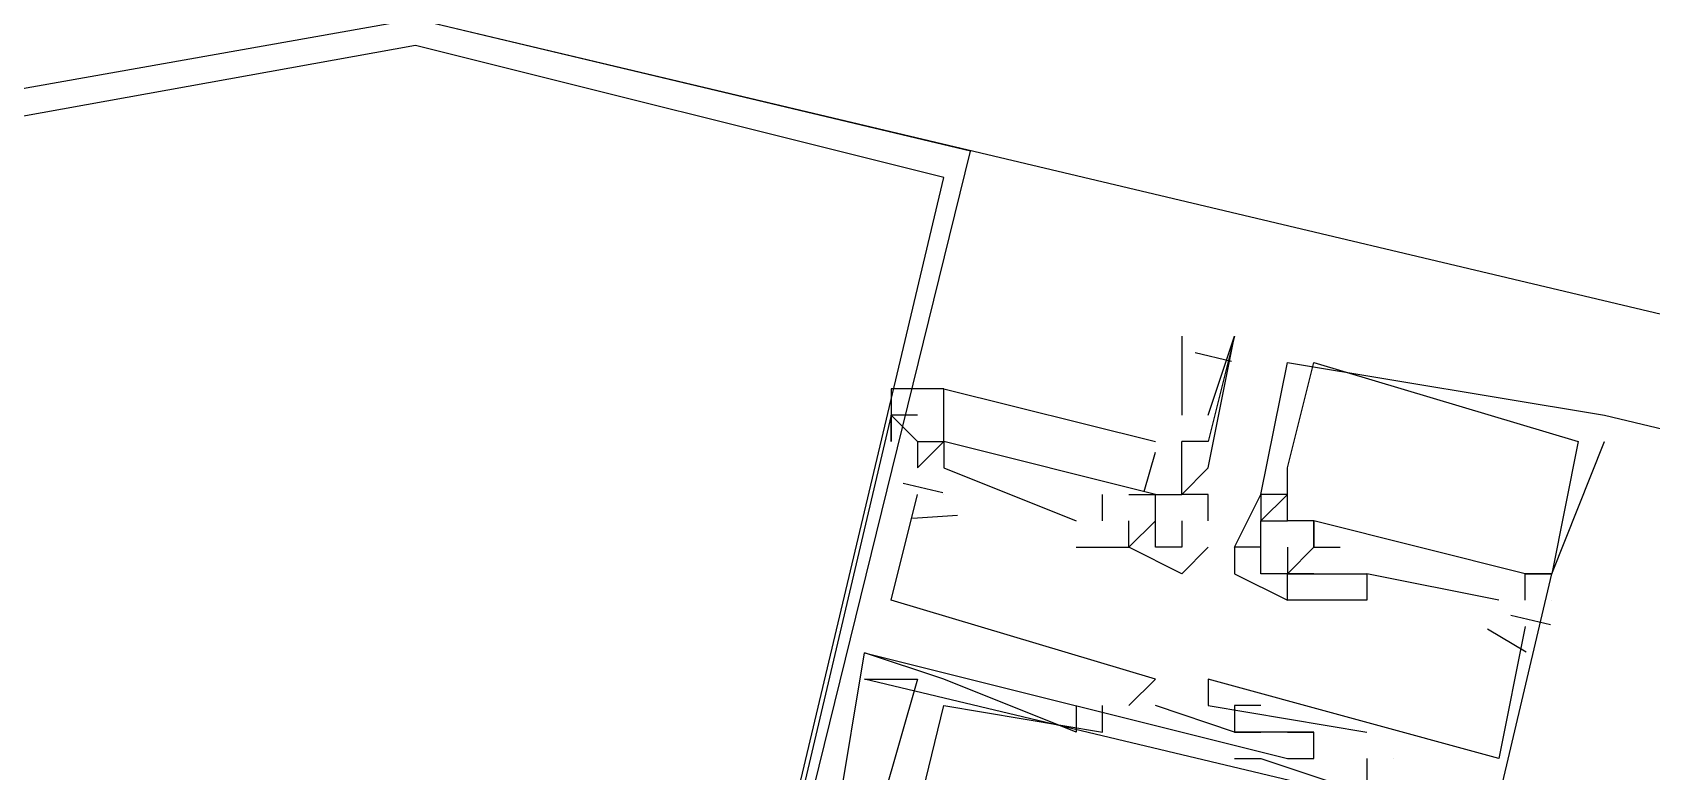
# Model space of a CAD drawing. Header units: feet. Extents: x -84 to 198, y -22 to 181.
# Drawn here: x 78.993 to 79.81, y 151.504 to 151.878 of the extents above; entities that cross this region are included whole.
import ezdxf

# ---------------------------------------------------------------- set-up
doc = ezdxf.new("R2010")
doc.units = ezdxf.units.FT
doc.layers.add('A-LINEA', color=7, linetype='CONTINUOUS')

msp = doc.modelspace()

# ---------------------------------------------------------------- linework, layer by layer
at = {"layer": 'A-LINEA'}
for p, q in [((88.24, 149.7378), (79.1867, 151.8844)), ((79.5733, 151.7244), (79.5733, 151.6844)), ((79.5867, 151.6844), (79.6, 151.7244)), ((79.6, 151.7244), (79.6, 151.7244)), ((79.5801, 151.7161), (79.5984, 151.7118)), ((79.6267, 151.7111), (79.6267, 151.7111)), ((79.6267, 151.7111), (79.6267, 151.7111)), ((79.6267, 151.7111), (79.6267, 151.7111)), ((79.64, 151.7111), (79.64, 151.7111)), ((79.64, 151.7111), (79.64, 151.7111)), ((79.64, 151.7111), (79.64, 151.7111)), ((79.4267, 151.6844), (79.4267, 151.6844)), ((79.4267, 151.6844), (79.4267, 151.6844)), ((79.4267, 151.6844), (79.4267, 151.6844)), ((79.44, 151.6844), (79.44, 151.6844)), ((79.44, 151.6844), (79.44, 151.6844)), ((79.44, 151.6844), (79.44, 151.6844)), ((79.5733, 151.6844), (79.5733, 151.6844)), ((79.7867, 151.6844), (79.7867, 151.6844)), ((79.7867, 151.6844), (87.8933, 149.7511)), ((79.7867, 151.6844), (79.7867, 151.6844)), ((79.7867, 151.6844), (79.7867, 151.6844)), ((79.44, 151.6711), (79.44, 151.6711)), ((79.44, 151.6711), (79.44, 151.6711)), ((79.44, 151.6711), (79.44, 151.6711)), ((79.44, 151.6711), (79.44, 151.6711)), ((79.44, 151.6711), (79.44, 151.6711)), ((79.44, 151.6711), (79.44, 151.6711)), ((79.4533, 151.6711), (79.4533, 151.6711)), ((79.4533, 151.6711), (79.4533, 151.6711)), ((79.4533, 151.6711), (79.4533, 151.6711)), ((79.5544, 151.6459), (79.56, 151.6658)), ((79.5544, 151.6459), (79.56, 151.6658)), ((79.5544, 151.6459), (79.56, 151.6658)), ((79.5733, 151.6711), (79.5733, 151.6711)), ((79.5733, 151.6711), (79.5733, 151.6711)), ((79.5867, 151.6711), (79.5867, 151.6711)), ((79.7733, 151.6711), (79.7733, 151.6711)), ((79.7733, 151.6711), (79.7733, 151.6711)), ((79.7733, 151.6711), (79.7733, 151.6711)), ((79.7867, 151.6711), (79.7867, 151.6711)), ((79.7867, 151.6711), (79.7867, 151.6711)), ((79.7867, 151.6711), (79.7867, 151.6711)), ((79.4533, 151.6578), (79.52, 151.6311)), ((79.4533, 151.6578), (79.4533, 151.6578)), ((79.4533, 151.6578), (79.4533, 151.6578)), ((79.4533, 151.6578), (79.52, 151.6311)), ((79.4533, 151.6578), (79.4533, 151.6578)), ((79.4533, 151.6578), (79.4533, 151.6578)), ((79.4533, 151.6578), (79.52, 151.6311)), ((79.4533, 151.6578), (79.4533, 151.6578)), ((79.4533, 151.6578), (79.4533, 151.6578)), ((79.5867, 151.6578), (79.5867, 151.6578)), ((79.6267, 151.6578), (79.6267, 151.6578)), ((79.6267, 151.6578), (79.6267, 151.6578)), ((79.6267, 151.6578), (79.6267, 151.6578)), ((79.4327, 151.6501), (79.4527, 151.6454)), ((79.4327, 151.6501), (79.4527, 151.6454)), ((79.4327, 151.6501), (79.4527, 151.6454)), ((79.44, 151.6444), (79.44, 151.6444)), ((79.44, 151.6444), (79.44, 151.6444)), ((79.44, 151.6444), (79.44, 151.6444)), ((79.4533, 151.6444), (79.4533, 151.6444)), ((79.4533, 151.6444), (79.4533, 151.6444)), ((79.4533, 151.6444), (79.4533, 151.6444)), ((79.5333, 151.6311), (79.5333, 151.6444)), ((79.5333, 151.6444), (79.5333, 151.6444)), ((79.5333, 151.6311), (79.5333, 151.6444)), ((79.5333, 151.6444), (79.5333, 151.6444)), ((79.5333, 151.6311), (79.5333, 151.6444)), ((79.5333, 151.6444), (79.5333, 151.6444)), ((79.5467, 151.6444), (79.5467, 151.6444)), ((79.5467, 151.6444), (79.5467, 151.6444)), ((79.5467, 151.6444), (79.5467, 151.6444)), ((79.56, 151.6444), (79.56, 151.6444)), ((79.56, 151.6444), (79.56, 151.6444)), ((79.56, 151.6444), (79.56, 151.6444)), ((79.56, 151.6444), (79.56, 151.6444)), ((79.56, 151.6444), (79.56, 151.6444)), ((79.5733, 151.6444), (79.5733, 151.6444)), ((79.5733, 151.6444), (79.5733, 151.6444)), ((79.5733, 151.6444), (79.5733, 151.6444)), ((79.5867, 151.6444), (79.5867, 151.6444)), ((79.6133, 151.6444), (79.6133, 151.6444)), ((79.6133, 151.6444), (79.6133, 151.6444)), ((79.6133, 151.6444), (79.6133, 151.6444)), ((79.6133, 151.6444), (79.6133, 151.6444)), ((79.6133, 151.6444), (79.6133, 151.6444)), ((79.6133, 151.6444), (79.6133, 151.6444)), ((79.6267, 151.6444), (79.6267, 151.6444)), ((79.6267, 151.6444), (79.6267, 151.6444)), ((79.6267, 151.6444), (79.6267, 151.6444)), ((79.4375, 151.6324), (79.4602, 151.634)), ((79.4375, 151.6324), (79.4602, 151.634)), ((79.4375, 151.6324), (79.4602, 151.634)), ((79.52, 151.6311), (79.52, 151.6311)), ((79.52, 151.6311), (79.52, 151.6311)), ((79.52, 151.6311), (79.52, 151.6311)), ((79.52, 151.6311), (79.52, 151.6311)), ((79.52, 151.6311), (79.52, 151.6311)), ((79.52, 151.6311), (79.52, 151.6311)), ((79.5333, 151.6311), (79.5333, 151.6311)), ((79.5333, 151.6311), (79.5333, 151.6311)), ((79.5333, 151.6311), (79.5333, 151.6311)), ((79.56, 151.6311), (79.5467, 151.6178)), ((79.5467, 151.6311), (79.5467, 151.6311)), ((79.5467, 151.6311), (79.5467, 151.6311)), ((79.5467, 151.6311), (79.5467, 151.6311)), ((79.5467, 151.6311), (79.5467, 151.6311)), ((79.56, 151.6311), (79.56, 151.6311)), ((79.5733, 151.6311), (79.5733, 151.6311)), ((79.5867, 151.6311), (79.5867, 151.6311)), ((79.6133, 151.6311), (79.6133, 151.6311)), ((79.6133, 151.6311), (79.6133, 151.6311)), ((79.6133, 151.6311), (79.6133, 151.6311)), ((79.6133, 151.6311), (79.6133, 151.6311)), ((79.6133, 151.6311), (79.6133, 151.6311)), ((79.6133, 151.6311), (79.6133, 151.6311)), ((79.6267, 151.6311), (79.6267, 151.6311)), ((79.6267, 151.6311), (79.6267, 151.6311)), ((79.6267, 151.6311), (79.6267, 151.6311)), ((79.64, 151.6311), (79.64, 151.6311)), ((79.64, 151.6311), (79.64, 151.6311)), ((79.64, 151.6311), (79.64, 151.6311)), ((79.64, 151.6311), (79.64, 151.6311)), ((79.64, 151.6311), (79.64, 151.6311)), ((79.64, 151.6311), (79.64, 151.6311)), ((79.52, 151.6178), (79.52, 151.6178)), ((79.52, 151.6178), (79.52, 151.6178)), ((79.52, 151.6178), (79.52, 151.6178)), ((79.5467, 151.6178), (79.5467, 151.6178)), ((79.5467, 151.6178), (79.5467, 151.6178)), ((79.5467, 151.6178), (79.5467, 151.6178)), ((79.5467, 151.6178), (79.5467, 151.6178)), ((79.56, 151.6178), (79.56, 151.6178)), ((79.56, 151.6178), (79.56, 151.6178)), ((79.5733, 151.6178), (79.5733, 151.6178)), ((79.5733, 151.6178), (79.5733, 151.6178)), ((79.5867, 151.6178), (79.5867, 151.6178)), ((79.5867, 151.6178), (79.5867, 151.6178)), ((79.6, 151.6178), (79.6, 151.6178)), ((79.6, 151.6178), (79.6, 151.6178)), ((79.6, 151.6178), (79.6, 151.6178)), ((79.6, 151.6178), (79.6, 151.6178)), ((79.6, 151.6178), (79.6, 151.6178)), ((79.6, 151.6178), (79.6, 151.6178)), ((79.6133, 151.6178), (79.6133, 151.6178)), ((79.6133, 151.6178), (79.6133, 151.6178)), ((79.6133, 151.6178), (79.6133, 151.6178)), ((79.6267, 151.6178), (79.6267, 151.6178)), ((79.6267, 151.6178), (79.6267, 151.6178)), ((79.6267, 151.6178), (79.6267, 151.6178)), ((79.64, 151.6178), (79.64, 151.6178)), ((79.64, 151.6178), (79.64, 151.6178)), ((79.64, 151.6178), (79.64, 151.6178)), ((79.64, 151.6178), (79.64, 151.6178)), ((79.64, 151.6178), (79.64, 151.6178)), ((79.64, 151.6178), (79.64, 151.6178)), ((79.6533, 151.6178), (79.6533, 151.6178)), ((79.6533, 151.6178), (79.6533, 151.6178)), ((79.6533, 151.6178), (79.6533, 151.6178)), ((79.5733, 151.6044), (79.5733, 151.6044)), ((79.6, 151.6044), (79.6, 151.6044)), ((79.6, 151.6044), (79.6, 151.6044)), ((79.6, 151.6044), (79.6, 151.6044)), ((79.6133, 151.6044), (79.6133, 151.6044)), ((79.6133, 151.6044), (79.6133, 151.6044)), ((79.6133, 151.6044), (79.6133, 151.6044)), ((79.6267, 151.6044), (79.6267, 151.6044)), ((79.6267, 151.6044), (79.6267, 151.6044)), ((79.6267, 151.6044), (79.6267, 151.6044)), ((79.6267, 151.6044), (79.6267, 151.6044)), ((79.6267, 151.6044), (79.6267, 151.6044)), ((79.6267, 151.6044), (79.6267, 151.6044)), ((79.6267, 151.6044), (79.6267, 151.6044)), ((79.6267, 151.6044), (79.6267, 151.6044)), ((79.6267, 151.6044), (79.6267, 151.6044)), ((79.6267, 151.6044), (79.6267, 151.6044)), ((79.6267, 151.6044), (79.6267, 151.6044)), ((79.6267, 151.6044), (79.6267, 151.6044)), ((79.64, 151.6044), (79.64, 151.6044)), ((79.64, 151.6044), (79.64, 151.6044)), ((79.64, 151.6044), (79.64, 151.6044)), ((79.64, 151.6044), (79.64, 151.6044)), ((79.64, 151.6044), (79.64, 151.6044)), ((79.64, 151.6044), (79.64, 151.6044)), ((79.6533, 151.6044), (79.6533, 151.6044)), ((79.6533, 151.6044), (79.6533, 151.6044)), ((79.6533, 151.6044), (79.6533, 151.6044)), ((79.6667, 151.6044), (79.6667, 151.6044)), ((79.6667, 151.6044), (79.6667, 151.6044)), ((79.6667, 151.6044), (79.6667, 151.6044)), ((79.6667, 151.6044), (79.6667, 151.6044)), ((79.6667, 151.6044), (79.6667, 151.6044)), ((79.6667, 151.6044), (79.6667, 151.6044)), ((79.7467, 151.6044), (79.7467, 151.6044)), ((79.7467, 151.6044), (79.7467, 151.6044)), ((79.7467, 151.6044), (79.7467, 151.6044)), ((79.7467, 151.6044), (79.7467, 151.6044)), ((79.7467, 151.6044), (79.7467, 151.6044)), ((79.7467, 151.6044), (79.7467, 151.6044)), ((79.76, 151.6044), (79.76, 151.6044)), ((79.76, 151.6044), (79.76, 151.6044)), ((79.76, 151.6044), (79.76, 151.6044)), ((79.76, 151.6044), (79.76, 151.6044)), ((79.76, 151.6044), (79.76, 151.6044)), ((79.76, 151.6044), (79.76, 151.6044)), ((79.76, 151.6044), (79.76, 151.6044)), ((79.76, 151.6044), (79.76, 151.6044)), ((79.76, 151.6044), (79.76, 151.6044)), ((79.4267, 151.5911), (79.4267, 151.5911)), ((79.4267, 151.5911), (79.4267, 151.5911)), ((79.4267, 151.5911), (79.4267, 151.5911)), ((79.6267, 151.5911), (79.6267, 151.5911)), ((79.6267, 151.5911), (79.6267, 151.5911)), ((79.6267, 151.5911), (79.6267, 151.5911)), ((79.6267, 151.5911), (79.6267, 151.5911)), ((79.6267, 151.5911), (79.6267, 151.5911)), ((79.6267, 151.5911), (79.6267, 151.5911)), ((79.6667, 151.5911), (79.6667, 151.5911)), ((79.6667, 151.5911), (79.6667, 151.5911)), ((79.6667, 151.5911), (79.6667, 151.5911)), ((79.7333, 151.5911), (79.7333, 151.5911)), ((79.7333, 151.5911), (79.7333, 151.5911)), ((79.7333, 151.5911), (79.7333, 151.5911)), ((79.7467, 151.5911), (79.7467, 151.5911)), ((79.7467, 151.5911), (79.7467, 151.5911)), ((79.7467, 151.5911), (79.7467, 151.5911)), ((79.76, 151.5911), (79.76, 151.5911)), ((79.76, 151.5911), (79.76, 151.5911)), ((79.76, 151.5911), (79.76, 151.5911)), ((79.76, 151.5911), (79.76, 151.5911)), ((79.76, 151.5911), (79.76, 151.5911)), ((79.76, 151.5911), (79.76, 151.5911)), ((79.7276, 151.5766), (79.7471, 151.565)), ((79.7276, 151.5766), (79.7471, 151.565)), ((79.7276, 151.5766), (79.7471, 151.565)), ((79.7394, 151.5835), (79.7594, 151.5787)), ((79.7394, 151.5835), (79.7594, 151.5787)), ((79.7394, 151.5835), (79.7594, 151.5787)), ((79.7467, 151.5778), (79.7467, 151.5778)), ((79.7467, 151.5778), (79.7467, 151.5778)), ((79.7467, 151.5778), (79.7467, 151.5778)), ((79.4133, 151.5644), (79.4133, 151.5644)), ((79.4133, 151.5644), (79.4133, 151.5644)), ((79.4133, 151.5644), (79.4133, 151.5644)), ((79.4133, 151.5644), (79.4133, 151.5644)), ((79.4133, 151.5644), (79.4133, 151.5644)), ((79.4133, 151.5644), (79.4133, 151.5644)), ((79.4133, 151.5511), (79.4133, 151.5511)), ((79.4133, 151.5511), (79.4133, 151.5511)), ((79.4133, 151.5511), (79.4133, 151.5511)), ((79.44, 151.5511), (79.44, 151.5511)), ((79.44, 151.5511), (79.44, 151.5511)), ((79.44, 151.5511), (79.44, 151.5511)), ((79.4533, 151.5511), (79.4533, 151.5511)), ((79.4533, 151.5511), (79.4533, 151.5511)), ((79.4533, 151.5511), (79.4533, 151.5511)), ((79.56, 151.5511), (79.56, 151.5511)), ((79.56, 151.5511), (79.56, 151.5511)), ((79.56, 151.5511), (79.56, 151.5511)), ((79.5867, 151.5511), (79.5867, 151.5511)), ((79.5867, 151.5511), (79.5867, 151.5511)), ((79.5867, 151.5511), (79.5867, 151.5511)), ((79.4533, 151.5378), (79.4533, 151.5378)), ((79.4533, 151.5378), (79.4533, 151.5378)), ((79.4533, 151.5378), (79.4533, 151.5378)), ((79.52, 151.5378), (79.52, 151.5378)), ((79.52, 151.5378), (79.52, 151.5378)), ((79.52, 151.5378), (79.52, 151.5378)), ((79.5333, 151.5378), (79.5333, 151.5378)), ((79.5333, 151.5378), (79.5333, 151.5378)), ((79.5333, 151.5378), (79.5333, 151.5378)), ((79.5467, 151.5378), (79.5467, 151.5378)), ((79.5467, 151.5378), (79.5467, 151.5378)), ((79.5467, 151.5378), (79.5467, 151.5378)), ((79.56, 151.5378), (79.56, 151.5378)), ((79.56, 151.5378), (79.56, 151.5378)), ((79.56, 151.5378), (79.56, 151.5378)), ((79.5867, 151.5378), (79.5867, 151.5378)), ((79.5867, 151.5378), (79.5867, 151.5378)), ((79.5867, 151.5378), (79.5867, 151.5378)), ((79.6, 151.5378), (79.6, 151.5378)), ((79.6, 151.5378), (79.6, 151.5378)), ((79.6, 151.5378), (79.6, 151.5378)), ((79.6133, 151.5378), (79.6133, 151.5378)), ((79.6133, 151.5378), (79.6133, 151.5378)), ((79.6133, 151.5378), (79.6133, 151.5378)), ((79.52, 151.5244), (79.52, 151.5244)), ((79.52, 151.5244), (79.52, 151.5244)), ((79.52, 151.5244), (79.52, 151.5244)), ((79.5333, 151.5244), (79.5333, 151.5244)), ((79.5333, 151.5244), (79.5333, 151.5244)), ((79.5333, 151.5244), (79.5333, 151.5244)), ((79.6, 151.5244), (79.6, 151.5244)), ((79.6, 151.5244), (79.6, 151.5244)), ((79.6, 151.5244), (79.6, 151.5244)), ((79.6, 151.5244), (79.6, 151.5244)), ((79.6, 151.5244), (79.6, 151.5244)), ((79.6, 151.5244), (79.6, 151.5244)), ((79.6133, 151.5244), (79.6133, 151.5244)), ((79.6133, 151.5244), (79.6133, 151.5244)), ((79.6133, 151.5244), (79.6133, 151.5244)), ((79.6267, 151.5244), (79.6267, 151.5244)), ((79.6267, 151.5244), (79.6267, 151.5244)), ((79.6267, 151.5244), (79.6267, 151.5244)), ((79.64, 151.5244), (79.64, 151.5244)), ((79.64, 151.5244), (79.64, 151.5244)), ((79.64, 151.5244), (79.64, 151.5244)), ((79.64, 151.5244), (79.64, 151.5244)), ((79.64, 151.5244), (79.64, 151.5244)), ((79.64, 151.5244), (79.64, 151.5244)), ((79.6667, 151.5244), (79.6667, 151.5244)), ((79.6667, 151.5244), (79.6667, 151.5244)), ((79.6667, 151.5244), (79.6667, 151.5244)), ((79.6, 151.5111), (79.6, 151.5111)), ((79.6, 151.5111), (79.6, 151.5111)), ((79.6, 151.5111), (79.6, 151.5111)), ((79.6133, 151.5111), (79.6133, 151.5111)), ((79.6133, 151.5111), (79.6133, 151.5111)), ((79.6133, 151.5111), (79.6133, 151.5111)), ((79.6267, 151.5111), (79.6267, 151.5111)), ((79.6267, 151.5111), (79.6267, 151.5111)), ((79.6267, 151.5111), (79.6267, 151.5111)), ((79.64, 151.5111), (79.64, 151.5111)), ((79.64, 151.5111), (79.64, 151.5111)), ((79.64, 151.5111), (79.64, 151.5111)), ((79.6667, 151.5111), (79.6667, 151.5111)), ((79.6667, 151.5111), (79.6667, 151.5111)), ((79.6667, 151.5111), (79.6667, 151.5111)), ((79.6667, 151.5111), (79.6667, 151.5111)), ((79.6667, 151.5111), (79.6667, 151.5111)), ((79.6667, 151.5111), (79.6667, 151.5111)), ((79.6667, 151.5111), (79.6667, 151.5111)), ((79.6667, 151.5111), (79.6667, 151.5111)), ((79.6667, 151.5111), (79.6667, 151.5111)), ((79.68, 151.5111), (79.68, 151.5111)), ((79.68, 151.5111), (79.68, 151.5111)), ((79.68, 151.5111), (79.68, 151.5111)), ((79.68, 151.5111), (79.68, 151.5111)), ((79.68, 151.5111), (79.68, 151.5111)), ((79.68, 151.5111), (79.68, 151.5111)), ((79.7333, 151.5111), (79.7333, 151.5111)), ((79.7333, 151.5111), (79.7333, 151.5111)), ((79.7333, 151.5111), (79.7333, 151.5111))]:
    msp.add_line(p, q, dxfattribs=at)
for points in [[(90.72, 160.1778), (88.24, 149.7378), (79.1867, 151.8844)], [(79.1867, 151.8844), (78.36, 151.7378), (78.4533, 151.1911), (79.2667, 151.0044), (79.4667, 151.8178), (79.1867, 151.8844)], [(79.1867, 151.8711), (78.3733, 151.7244), (78.4667, 151.2044), (79.2667, 151.0178), (79.4533, 151.8044), (79.1867, 151.8711)], [(79.5867, 151.6311), (79.5867, 151.6444), (79.5733, 151.6444), (79.5867, 151.6578), (79.6, 151.7244), (79.6, 151.7244), (79.5867, 151.6711), (79.5867, 151.6711), (79.5733, 151.6711), (79.5733, 151.6711)], [(79.6, 151.6178), (79.6133, 151.6444), (79.6133, 151.6311), (79.6267, 151.6444), (79.6133, 151.6444), (79.6267, 151.7111), (79.7867, 151.6844), (79.7867, 151.6844)], [(79.6, 151.6178), (79.6133, 151.6444), (79.6133, 151.6311), (79.6267, 151.6444), (79.6133, 151.6444), (79.6267, 151.7111), (79.7867, 151.6844), (79.7867, 151.6844)], [(79.6, 151.6178), (79.6133, 151.6444), (79.6133, 151.6311), (79.6267, 151.6444), (79.6133, 151.6444), (79.6267, 151.7111), (79.7867, 151.6844), (79.7867, 151.6844)], [(79.6267, 151.6178), (79.6267, 151.6044), (79.6133, 151.6044), (79.6133, 151.6311), (79.6267, 151.6311), (79.6267, 151.6311), (79.6267, 151.6578), (79.6267, 151.6578), (79.6267, 151.6578), (79.6267, 151.6578), (79.64, 151.7111), (79.64, 151.7111), (79.7733, 151.6711), (79.7733, 151.6711), (79.76, 151.6044), (79.7467, 151.6044), (79.76, 151.6044), (79.7867, 151.6711)], [(79.6267, 151.6178), (79.6267, 151.6044), (79.6133, 151.6044), (79.6133, 151.6311), (79.6267, 151.6311), (79.6267, 151.6311), (79.6267, 151.6578), (79.6267, 151.6578), (79.6267, 151.6578), (79.6267, 151.6578), (79.64, 151.7111), (79.64, 151.7111), (79.7733, 151.6711), (79.7733, 151.6711), (79.76, 151.6044), (79.7467, 151.6044), (79.76, 151.6044), (79.7867, 151.6711)], [(79.6267, 151.6178), (79.6267, 151.6044), (79.6133, 151.6044), (79.6133, 151.6311), (79.6267, 151.6311), (79.6267, 151.6311), (79.6267, 151.6578), (79.6267, 151.6578), (79.6267, 151.6578), (79.6267, 151.6578), (79.64, 151.7111), (79.64, 151.7111), (79.7733, 151.6711), (79.7733, 151.6711), (79.76, 151.6044), (79.7467, 151.6044), (79.76, 151.6044), (79.7867, 151.6711)], [(79.4533, 151.6711), (79.4533, 151.6978), (79.4267, 151.6978), (79.4267, 151.6711), (79.4267, 151.6844)], [(79.56, 151.6444), (79.4533, 151.6711), (79.4533, 151.6978), (79.56, 151.6711)], [(79.56, 151.6444), (79.4533, 151.6711), (79.4533, 151.6978), (79.56, 151.6711)], [(79.56, 151.6444), (79.4533, 151.6711), (79.4533, 151.6978), (79.56, 151.6711)], [(79.44, 151.6844), (79.4267, 151.6844), (79.2667, 151.0044), (79.4267, 150.9644), (79.4267, 150.9911), (79.5067, 150.9644), (79.5067, 150.9911), (79.5067, 150.9778)], [(79.44, 151.6844), (79.4267, 151.6844), (79.2667, 151.0044), (79.4267, 150.9644), (79.4267, 150.9911), (79.5067, 150.9644), (79.5067, 150.9911), (79.5067, 150.9778)], [(79.44, 151.6844), (79.4267, 151.6844), (79.2667, 151.0044), (79.4267, 150.9644), (79.4267, 150.9911), (79.5067, 150.9644), (79.5067, 150.9911), (79.5067, 150.9778)], [(79.4267, 151.6844), (79.44, 151.6711), (79.44, 151.6578)], [(79.44, 151.6711), (79.44, 151.6711), (79.4533, 151.6711), (79.44, 151.6578)], [(79.5467, 151.6444), (79.56, 151.6444), (79.4533, 151.6711), (79.4533, 151.6578)], [(79.5467, 151.6444), (79.56, 151.6444), (79.4533, 151.6711), (79.4533, 151.6578)], [(79.5467, 151.6444), (79.56, 151.6444), (79.4533, 151.6711), (79.4533, 151.6578)], [(79.5733, 151.6311), (79.5733, 151.6178), (79.56, 151.6178), (79.56, 151.6444), (79.5733, 151.6444), (79.5733, 151.6711)], [(79.5467, 151.5378), (79.56, 151.5511), (79.4267, 151.5911), (79.44, 151.6444)], [(79.5467, 151.5378), (79.56, 151.5511), (79.4267, 151.5911), (79.44, 151.6444)], [(79.5467, 151.5378), (79.56, 151.5511), (79.4267, 151.5911), (79.44, 151.6444)], [(79.56, 151.6444), (79.56, 151.6444), (79.56, 151.6444), (79.5733, 151.6444), (79.5733, 151.6444)], [(79.52, 151.6178), (79.5467, 151.6178), (79.5467, 151.6311)], [(79.52, 151.6178), (79.5467, 151.6178), (79.5467, 151.6311)], [(79.52, 151.6178), (79.5467, 151.6178), (79.5467, 151.6311)], [(79.6133, 151.6178), (79.6133, 151.6178), (79.6, 151.6178), (79.6, 151.6044), (79.6267, 151.5911), (79.6267, 151.6044), (79.6267, 151.6044), (79.64, 151.6044), (79.64, 151.6044), (79.6267, 151.6044), (79.64, 151.6178), (79.64, 151.6178), (79.64, 151.6311), (79.6267, 151.6311)], [(79.6133, 151.6178), (79.6133, 151.6178), (79.6, 151.6178), (79.6, 151.6044), (79.6267, 151.5911), (79.6267, 151.6044), (79.6267, 151.6044), (79.64, 151.6044), (79.64, 151.6044), (79.6267, 151.6044), (79.64, 151.6178), (79.64, 151.6178), (79.64, 151.6311), (79.6267, 151.6311)], [(79.6133, 151.6178), (79.6133, 151.6178), (79.6, 151.6178), (79.6, 151.6044), (79.6267, 151.5911), (79.6267, 151.6044), (79.6267, 151.6044), (79.64, 151.6044), (79.64, 151.6044), (79.6267, 151.6044), (79.64, 151.6178), (79.64, 151.6178), (79.64, 151.6311), (79.6267, 151.6311)], [(79.7467, 151.5911), (79.7467, 151.6044), (79.64, 151.6311), (79.64, 151.6178), (79.6533, 151.6178)], [(79.7467, 151.5911), (79.7467, 151.6044), (79.64, 151.6311), (79.64, 151.6178), (79.6533, 151.6178)], [(79.7467, 151.5911), (79.7467, 151.6044), (79.64, 151.6311), (79.64, 151.6178), (79.6533, 151.6178)], [(79.5867, 151.6178), (79.5733, 151.6044), (79.5467, 151.6178), (79.5467, 151.6178), (79.5467, 151.6178), (79.5467, 151.6178), (79.5467, 151.6178)], [(79.4533, 150.9511), (79.6, 150.9244), (79.76, 151.6044)], [(79.4533, 150.9511), (79.6, 150.9244), (79.76, 151.6044)], [(79.4533, 150.9511), (79.6, 150.9244), (79.76, 151.6044)], [(79.7333, 151.5911), (79.6667, 151.6044), (79.6667, 151.5911), (79.6267, 151.5911), (79.6267, 151.6044), (79.64, 151.6044), (79.6533, 151.6044), (79.6667, 151.6044)], [(79.7333, 151.5911), (79.6667, 151.6044), (79.6667, 151.5911), (79.6267, 151.5911), (79.6267, 151.6044), (79.64, 151.6044), (79.6533, 151.6044), (79.6667, 151.6044)], [(79.7333, 151.5911), (79.6667, 151.6044), (79.6667, 151.5911), (79.6267, 151.5911), (79.6267, 151.6044), (79.64, 151.6044), (79.6533, 151.6044), (79.6667, 151.6044)], [(79.7467, 151.5778), (79.7333, 151.5111), (79.5867, 151.5511), (79.5867, 151.5378), (79.6667, 151.5244)], [(79.7467, 151.5778), (79.7333, 151.5111), (79.5867, 151.5511), (79.5867, 151.5378), (79.6667, 151.5244)], [(79.7467, 151.5778), (79.7333, 151.5111), (79.5867, 151.5511), (79.5867, 151.5378), (79.6667, 151.5244)], [(79.4, 151.4844), (79.4133, 151.5644), (79.6267, 151.5111), (79.64, 151.5111), (79.64, 151.5244), (79.6267, 151.5244), (79.64, 151.5244), (79.6, 151.5244), (79.6133, 151.5244)], [(79.4, 151.4844), (79.4133, 151.5644), (79.6267, 151.5111), (79.64, 151.5111), (79.64, 151.5244), (79.6267, 151.5244), (79.64, 151.5244), (79.6, 151.5244), (79.6133, 151.5244)], [(79.4, 151.4844), (79.4133, 151.5644), (79.6267, 151.5111), (79.64, 151.5111), (79.64, 151.5244), (79.6267, 151.5244), (79.64, 151.5244), (79.6, 151.5244), (79.6133, 151.5244)], [(79.52, 151.5378), (79.52, 151.5244), (79.4533, 151.5511), (79.4133, 151.5644)], [(79.52, 151.5378), (79.52, 151.5244), (79.4533, 151.5511), (79.4133, 151.5644)], [(79.52, 151.5378), (79.52, 151.5244), (79.4533, 151.5511), (79.4133, 151.5644)], [(79.4133, 151.5511), (79.44, 151.5511), (79.4133, 151.4578), (79.4, 151.4578), (79.4133, 151.4444), (79.32, 151.0444), (79.3067, 151.0444), (79.2933, 151.0178), (79.3067, 151.0178), (79.3067, 151.0444), (79.4, 151.0178), (79.4133, 151.0178), (79.3333, 151.0444), (79.4533, 151.5378), (79.5333, 151.5244), (79.5333, 151.5244), (79.5333, 151.5378)], [(79.4133, 151.5511), (79.44, 151.5511), (79.4133, 151.4578), (79.4, 151.4578), (79.4133, 151.4444), (79.32, 151.0444), (79.3067, 151.0444), (79.2933, 151.0178), (79.3067, 151.0178), (79.3067, 151.0444), (79.4, 151.0178), (79.4133, 151.0178), (79.3333, 151.0444), (79.4533, 151.5378), (79.5333, 151.5244), (79.5333, 151.5244), (79.5333, 151.5378)], [(79.4133, 151.5511), (79.44, 151.5511), (79.4133, 151.4578), (79.4, 151.4578), (79.4133, 151.4444), (79.32, 151.0444), (79.3067, 151.0444), (79.2933, 151.0178), (79.3067, 151.0178), (79.3067, 151.0444), (79.4, 151.0178), (79.4133, 151.0178), (79.3333, 151.0444), (79.4533, 151.5378), (79.5333, 151.5244), (79.5333, 151.5244), (79.5333, 151.5378)], [(79.6, 151.5111), (79.6, 151.5111), (79.6133, 151.5111), (79.6933, 151.4844), (79.6933, 151.4978), (79.72, 151.4844), (79.6933, 151.4844), (79.4133, 151.5511)], [(79.6, 151.5111), (79.6, 151.5111), (79.6133, 151.5111), (79.6933, 151.4844), (79.6933, 151.4978), (79.72, 151.4844), (79.6933, 151.4844), (79.4133, 151.5511)], [(79.6, 151.5111), (79.6, 151.5111), (79.6133, 151.5111), (79.6933, 151.4844), (79.6933, 151.4978), (79.72, 151.4844), (79.6933, 151.4844), (79.4133, 151.5511)], [(79.6133, 151.5378), (79.6, 151.5378), (79.6, 151.5244), (79.56, 151.5378)], [(79.6133, 151.5378), (79.6, 151.5378), (79.6, 151.5244), (79.56, 151.5378)], [(79.6133, 151.5378), (79.6, 151.5378), (79.6, 151.5244), (79.56, 151.5378)], [(79.6667, 151.5111), (79.6667, 151.4978), (79.72, 151.4844)], [(79.6667, 151.5111), (79.6667, 151.4978), (79.72, 151.4844)], [(79.6667, 151.5111), (79.6667, 151.4978), (79.72, 151.4844)]]:
    msp.add_lwpolyline(points, dxfattribs=at)

doc.saveas('drawing.dxf')
